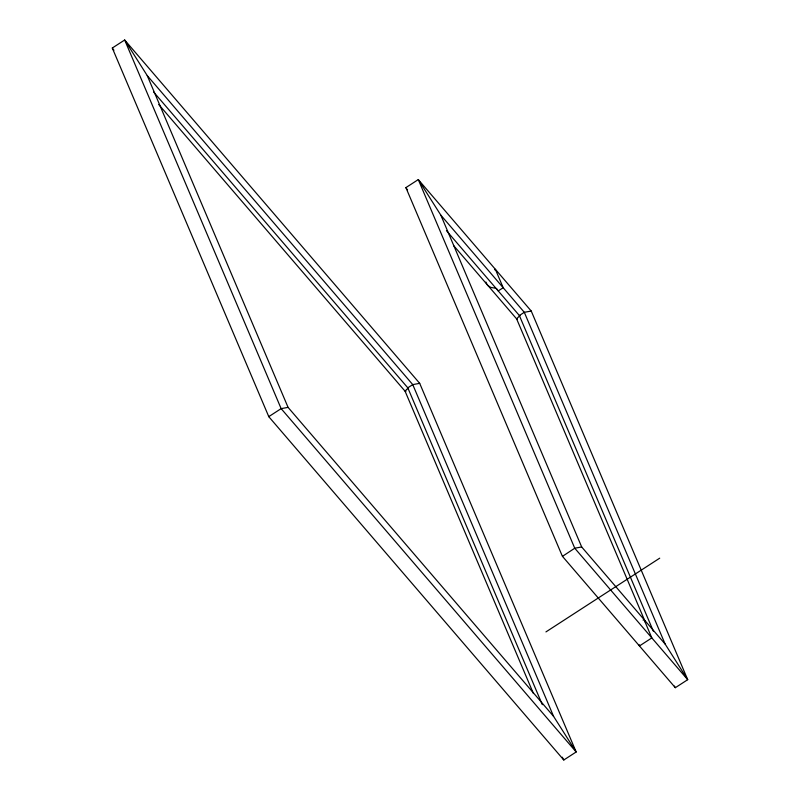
<?xml version="1.0" encoding="UTF-8"?>
<svg xmlns="http://www.w3.org/2000/svg" width="800" height="800" viewBox="0 0 800 800"><rect width="100%" height="100%" fill="white"/><g stroke="black" fill="none" stroke-linecap="round" stroke-linejoin="round"><path stroke-width="1.2" d="M639.17 644.64L639.45 645.95L651.83 637.92L644.01 619.49L643.08 620.09M406.96 389.21L407.11 389.08A17.88 1.13 -32.4 0 0 408.35 387.8M406.64 389.48L405.1 391.23L533.42 693.51M494.58 269.79L495.36 269.29L503.18 287.72L498.23 290.93L496.81 288.93A8.7 5.67 -40.7 0 0 495.51 288.22L490.75 287.39L488.06 285.64A20.79 13.56 -40.7 0 1 486.7 283.89L486.32 283.15A15.61 10.19 -40.7 0 1 485.92 282.07M545.94 631.91L659.72 558.17M269.45 416.42L268.79 416.66L112.29 48.02L124.67 40L419.69 383.34L576.17 751.98L563.79 760L268.76 416.66L281.14 408.63L288.07 407.37L553.59 716.38L576.17 751.98L281.14 408.63L124.67 40L147.24 75.6L412.76 384.61L553.59 716.38M562.81 556.12L574.75 548.22L581.68 546.96L665.14 644.08L687.71 679.68L675.33 687.7L562.37 556.25L405.9 187.61L418.28 179.59L531.24 311.04L687.71 679.68L574.75 548.22L418.28 179.59L440.85 215.18L524.31 312.31L665.14 644.08M405.96 391.28L405.13 391.28L158.71 104.47M517.41 319.01L516.66 318.76L518.66 316.78A17.88 1.13 -32.4 0 0 519.88 315.55M531.24 311.04L524.31 312.31L519.36 315.52L653.36 631.22M419.69 383.34L412.76 384.61L407.81 387.82L542.31 704.66M446.47 230.69L519.36 315.52A24.99 1.58 -32.4 0 1 519.62 315.5M453.53 245.46L516.64 318.91L645.45 622.36M153.69 92.08L407.81 387.82A24.99 1.58 -32.4 0 1 408.25 387.87M440.85 215.18L581.68 546.96M147.24 75.6L288.07 407.37M407.57 189.81A6.81 6.72 79.7 0 1 405.96 187.58M675.38 687.66A6.81 6.72 79.7 0 1 674.37 686.06M113.96 50.22A6.81 6.72 79.7 0 1 112.35 48M563.84 759.95A6.81 6.72 79.7 0 1 562.41 757.2"/></g></svg>
